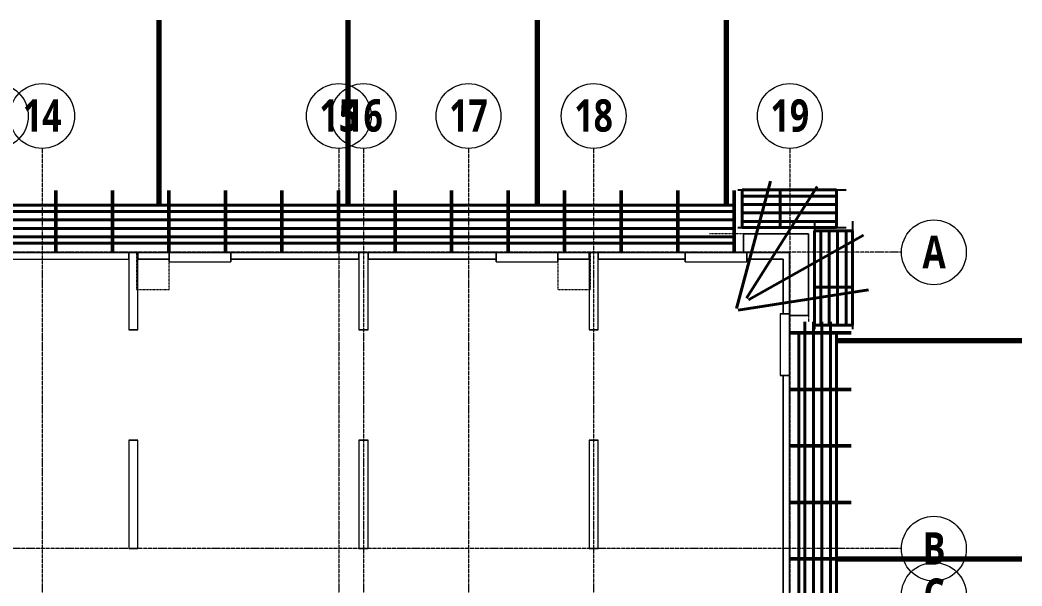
# Model space of a CAD drawing. Header units: millimetres. Extents: x -41779 to 122129, y -6962 to 59838.
# Drawn here: x 48065 to 80498, y 41072 to 59406 of the extents above; entities that cross this region are included whole.
import ezdxf

# ---------------------------------------------------------------- set-up
doc = ezdxf.new("R2010")
doc.units = ezdxf.units.MM
doc.linetypes.add('Dash', pattern=[6.35, 3.175, -3.175])
doc.linetypes.add('Grid Line', pattern=[10, 8, -1, 0, -1])
for name, color, linetype, lineweight in [('A-DETL', 90, 'Continuous', 5), ('A-DETL-HDLN', 90, 'Dash', 5), ('A-FLOR', 192, 'Continuous', 5), ('A-WALL', 113, 'Continuous', 15), ('S-BEAM', 12, 'Continuous', 15), ('S-GRID', 1, 'Continuous', 5), ('S-GRID-IDEN', 1, 'Continuous', 9)]:
    doc.layers.add(name, color=color, linetype=linetype, lineweight=lineweight)
doc.styles.add('Roboto_B', font='Roboto-Bold.ttf', dxfattribs={"width": 0.8, "height": 1050})

# ---------------------------------------------------------------- blocks, each defined once
blk = doc.blocks.new('BMS-SUPPER STRUCTURE_180317_rvt-1-Level 2 -  FRAME')
at = {"layer": 'A-FLOR', "color": 9}
for p, q in [((71483, 51871), (71483, 52481)), ((71483, 52481), (73583, 52481)), ((73583, 52481), (73583, 49831)), ((47443, 51871), (51583, 51871)), ((51583, 51871), (51883, 51871)), ((51883, 51871), (52893, 51871)), ((52893, 51871), (54893, 51871)), ((54893, 51871), (59033, 51871)), ((59033, 51871), (59333, 51871)), ((59333, 51871), (63473, 51871)), ((63473, 51871), (65473, 51871)), ((65473, 51871), (66483, 51871)), ((66483, 51871), (66783, 51871)), ((66783, 51871), (69593, 51871)), ((69593, 51871), (71593, 51871)), ((71593, 51871), (71483, 51871)), ((71483, 51871), (71593, 51871)), ((71593, 51871), (72973, 51871)), ((71593, 51871), (72973, 51871)), ((72973, 51871), (72973, 49891)), ((72973, 51871), (72973, 49891)), ((72973, 49891), (72973, 47891)), ((72973, 49831), (72973, 49891)), ((72973, 49891), (72973, 49831)), ((73583, 49831), (72973, 49831)), ((72973, 47891), (72973, 40816))]:
    blk.add_line(p, q, dxfattribs=at)
at = {"layer": 'A-FLOR', "color": 55}
for p, q in [((73583, 52481), (71483, 52481)), ((71483, 52481), (71483, 51871)), ((73583, 49831), (73583, 52481)), ((51583, 51871), (47443, 51871)), ((52893, 51871), (51883, 51871)), ((59033, 51871), (54893, 51871)), ((63473, 51871), (59333, 51871)), ((66483, 51871), (65473, 51871)), ((69593, 51871), (66783, 51871)), ((72973, 51871), (71593, 51871)), ((72973, 49891), (72973, 51871)), ((72973, 49831), (73583, 49831)), ((72973, 40816), (72973, 47891))]:
    blk.add_line(p, q, dxfattribs=at)
at = {"layer": 'A-FLOR', "color": 43}
for p, q in [((51883, 51871), (51583, 51871)), ((54893, 51871), (52893, 51871)), ((59333, 51871), (59033, 51871)), ((65473, 51871), (63473, 51871)), ((66783, 51871), (66483, 51871)), ((71593, 51871), (69593, 51871)), ((72973, 47891), (72973, 49891))]:
    blk.add_line(p, q, dxfattribs=at)
at = {"layer": 'A-FLOR', "color": 50}
for p, q in [((72973, 51871), (71593, 51871)), ((72973, 49891), (72973, 51871))]:
    blk.add_line(p, q, dxfattribs=at)
at = {"layer": 'A-WALL', "color": 8, "lineweight": 18}
for p, q in [((51883, 51871), (51583, 51871)), ((51583, 51871), (51583, 49371)), ((51883, 49371), (51883, 51871)), ((54893, 51871), (52893, 51871)), ((52893, 51871), (52893, 51571)), ((52893, 51571), (54893, 51571)), ((54893, 51571), (54893, 51871)), ((59333, 51871), (59033, 51871)), ((59033, 51871), (59033, 49371)), ((59333, 49371), (59333, 51871)), ((65473, 51871), (63473, 51871)), ((63473, 51871), (63473, 51571)), ((63473, 51571), (65473, 51571)), ((65473, 51571), (65473, 51871)), ((66783, 51871), (66483, 51871)), ((66483, 51871), (66483, 49371)), ((66783, 49371), (66783, 51871)), ((71593, 51871), (69593, 51871)), ((69593, 51871), (69593, 51571)), ((69593, 51571), (71593, 51571)), ((71593, 51571), (71593, 51871)), ((72673, 49891), (72673, 47891)), ((72973, 49891), (72673, 49891)), ((72973, 47891), (72973, 49891)), ((51583, 49371), (51883, 49371)), ((59033, 49371), (59333, 49371)), ((66483, 49371), (66783, 49371)), ((72673, 47891), (72973, 47891)), ((51883, 45791), (51583, 45791)), ((51583, 45791), (51583, 42291)), ((51883, 42291), (51883, 45791)), ((59333, 45791), (59033, 45791)), ((59033, 45791), (59033, 42291)), ((59333, 42291), (59333, 45791)), ((66783, 45791), (66483, 45791)), ((66483, 45791), (66483, 42291)), ((66783, 42291), (66783, 45791)), ((51583, 42291), (51883, 42291)), ((59033, 42291), (59333, 42291)), ((66483, 42291), (66783, 42291))]:
    blk.add_line(p, q, dxfattribs=at)
at = {"layer": 'A-WALL', "color": 253, "lineweight": 13}
for p, q in [((51583, 51871), (51883, 51871)), ((51583, 51871), (51583, 49371)), ((51883, 49371), (51883, 51871)), ((52893, 51571), (52893, 51871)), ((54893, 51871), (52893, 51871)), ((52893, 51571), (54893, 51571)), ((54893, 51871), (54893, 51571)), ((59033, 51871), (59333, 51871)), ((59033, 51871), (59033, 49371)), ((59333, 49371), (59333, 51871)), ((63473, 51571), (63473, 51871)), ((65473, 51871), (63473, 51871)), ((63473, 51571), (65473, 51571)), ((65473, 51871), (65473, 51571)), ((66483, 51871), (66783, 51871)), ((66483, 51871), (66483, 49371)), ((66783, 49371), (66783, 51871)), ((69593, 51571), (69593, 51871)), ((71593, 51871), (69593, 51871)), ((69593, 51571), (71593, 51571)), ((71593, 51871), (71593, 51571)), ((72673, 49891), (72673, 47891)), ((72673, 49891), (72973, 49891)), ((72973, 47891), (72973, 49891)), ((51883, 49371), (51583, 49371)), ((59333, 49371), (59033, 49371)), ((66783, 49371), (66483, 49371)), ((72973, 47891), (72673, 47891)), ((51583, 45791), (51883, 45791)), ((51583, 45791), (51583, 42291)), ((51883, 42291), (51883, 45791)), ((59033, 45791), (59333, 45791)), ((59033, 45791), (59033, 42291)), ((59333, 42291), (59333, 45791)), ((66483, 45791), (66783, 45791)), ((66483, 45791), (66483, 42291)), ((66783, 42291), (66783, 45791)), ((51883, 42291), (51583, 42291)), ((59333, 42291), (59033, 42291)), ((66783, 42291), (66483, 42291))]:
    blk.add_line(p, q, dxfattribs=at)
at = {"layer": 'S-BEAM', "color": 135, "lineweight": 13}
for p, q in [((51583, 51871), (47443, 51871)), ((47443, 51661), (51583, 51661)), ((52893, 51871), (51883, 51871)), ((51883, 51661), (52893, 51661)), ((59033, 51871), (54893, 51871)), ((54893, 51661), (59033, 51661)), ((63473, 51871), (59333, 51871)), ((59333, 51661), (63473, 51661)), ((66483, 51871), (65473, 51871)), ((65473, 51661), (66483, 51661)), ((69593, 51871), (66783, 51871)), ((66783, 51661), (69593, 51661)), ((72973, 51871), (71593, 51871)), ((71593, 51661), (72763, 51661)), ((72763, 51661), (72763, 49891)), ((72973, 51661), (72973, 51871)), ((72973, 49891), (72973, 51661)), ((72763, 47891), (72763, 40816)), ((72973, 40816), (72973, 47891))]:
    blk.add_line(p, q, dxfattribs=at)
at = {"layer": 'S-BEAM', "color": 254, "lineweight": 13}
for p, q in [((47443, 51871), (51583, 51871)), ((47443, 51661), (51583, 51661)), ((52893, 51871), (51883, 51871)), ((52893, 51661), (51883, 51661)), ((54893, 51871), (54893, 51661)), ((59033, 51871), (54893, 51871)), ((59033, 51661), (54893, 51661)), ((63473, 51871), (59333, 51871)), ((63473, 51661), (59333, 51661)), ((63473, 51661), (63473, 51871)), ((66483, 51871), (65473, 51871)), ((66483, 51661), (65473, 51661)), ((69593, 51871), (66783, 51871)), ((69593, 51661), (66783, 51661)), ((72763, 51661), (71593, 51661)), ((72763, 49891), (72763, 51661)), ((72973, 47891), (72763, 47891)), ((72763, 40816), (72763, 47891)), ((72973, 40816), (72973, 47891))]:
    blk.add_line(p, q, dxfattribs=at)
at = {"layer": 'S-BEAM', "color": 253, "lineweight": 13}
for p, q in [((51583, 51661), (51583, 51871)), ((51883, 51871), (51883, 51661)), ((52893, 51871), (52893, 51661)), ((54893, 51661), (54893, 51871)), ((59033, 51661), (59033, 51871)), ((59333, 51871), (59333, 51661)), ((63473, 51871), (63473, 51661)), ((65473, 51661), (65473, 51871)), ((66483, 51661), (66483, 51871)), ((66783, 51871), (66783, 51661)), ((69593, 51871), (69593, 51661)), ((71593, 51661), (71593, 51871)), ((72973, 49891), (72763, 49891)), ((72763, 47891), (72973, 47891))]:
    blk.add_line(p, q, dxfattribs=at)
at = {"layer": 'S-BEAM', "color": 10, "lineweight": 13}
for p, q in [((51583, 51871), (51583, 51661)), ((51883, 51661), (51883, 51871)), ((52893, 51661), (52893, 51871)), ((59033, 51871), (59033, 51661)), ((59333, 51661), (59333, 51871)), ((65473, 51871), (65473, 51661)), ((66483, 51871), (66483, 51661)), ((66783, 51661), (66783, 51871)), ((69593, 51661), (69593, 51871)), ((71593, 51871), (71593, 51661)), ((72973, 51871), (71593, 51871)), ((72973, 51871), (72973, 51661)), ((72973, 49891), (72973, 51661)), ((72763, 49891), (72973, 49891))]:
    blk.add_line(p, q, dxfattribs=at)
blk = doc.blocks.new('Grid - Circle-565542-Level 2 -  FRAME')
at = {"layer": 'S-GRID-IDEN'}
blk.add_circle((0, 0), 3.5, dxfattribs=at)

msp = doc.modelspace()

# ---------------------------------------------------------------- linework, layer by layer
at = {"layer": 'A-DETL', "lineweight": 70}
for p, q in [((52567, 53406), (52567, 59406)), ((58689, 53406), (58689, 59406)), ((64811, 53406), (64811, 59406)), ((70933, 53406), (70933, 59406)), ((74498, 49021), (80498, 49021)), ((74498, 41951), (80498, 41951))]:
    msp.add_line(p, q, dxfattribs=at)
at = {"layer": 'A-DETL', "lineweight": 40}
for p, q in [((71260, 50056), (72363, 54181)), ((71443, 52681), (71443, 53906)), ((72668, 53906), (71443, 53906)), ((73865, 54011), (71586, 50400)), ((72668, 52681), (72668, 53906)), ((74498, 53906), (72668, 53906)), ((74498, 52681), (74498, 53906)), ((74498, 53705), (71498, 53705)), ((51183, 53205), (47183, 53205)), ((49223, 53406), (47393, 53406)), ((51053, 53406), (49223, 53406)), ((52883, 53406), (51053, 53406)), ((55183, 53205), (51183, 53205)), ((54713, 53406), (52883, 53406)), ((56543, 53406), (54713, 53406)), ((59183, 53205), (55183, 53205)), ((58373, 53406), (56543, 53406)), ((60203, 53406), (58373, 53406)), ((63183, 53205), (59183, 53205)), ((62033, 53406), (60203, 53406)), ((63863, 53406), (62033, 53406)), ((67183, 53205), (63183, 53205)), ((65693, 53406), (63863, 53406)), ((67523, 53406), (65693, 53406)), ((71183, 53205), (67183, 53205)), ((69353, 53406), (67523, 53406)), ((71183, 53406), (69353, 53406)), ((74498, 53430), (71498, 53430)), ((51183, 52930), (47183, 52930)), ((55183, 52930), (51183, 52930)), ((59183, 52930), (55183, 52930)), ((63183, 52930), (59183, 52930)), ((67183, 52930), (63183, 52930)), ((71183, 52930), (67183, 52930)), ((74498, 53155), (71498, 53155)), ((74498, 52880), (71498, 52880)), ((51183, 52655), (47183, 52655)), ((55183, 52655), (51183, 52655)), ((59183, 52655), (55183, 52655)), ((63183, 52655), (59183, 52655)), ((67183, 52655), (63183, 52655)), ((71183, 52655), (67183, 52655)), ((72668, 52681), (71443, 52681)), ((74498, 52681), (72668, 52681)), ((75008, 52581), (73783, 52581)), ((73783, 52581), (73783, 50751)), ((75008, 52581), (75008, 50751)), ((51183, 52380), (47183, 52380)), ((55183, 52380), (51183, 52380)), ((59183, 52380), (55183, 52380)), ((63183, 52380), (59183, 52380)), ((67183, 52380), (63183, 52380)), ((71183, 52380), (67183, 52380)), ((71642, 50341), (75364, 52433)), ((73982, 52526), (73982, 49526)), ((74257, 52526), (74257, 49526)), ((74532, 52526), (74532, 49526)), ((74807, 52526), (74807, 49526)), ((49223, 52181), (47393, 52181)), ((51053, 52181), (49223, 52181)), ((52883, 52181), (51053, 52181)), ((54713, 52181), (52883, 52181)), ((56543, 52181), (54713, 52181)), ((58373, 52181), (56543, 52181)), ((60203, 52181), (58373, 52181)), ((62033, 52181), (60203, 52181)), ((63863, 52181), (62033, 52181)), ((65693, 52181), (63863, 52181)), ((67523, 52181), (65693, 52181)), ((69353, 52181), (67523, 52181)), ((71183, 52181), (69353, 52181)), ((71307, 50004), (75526, 50664)), ((75008, 50751), (73783, 50751)), ((73783, 50751), (73783, 49526)), ((75008, 50751), (75008, 49526)), ((73472, 46631), (73472, 49631)), ((73747, 46631), (73747, 49631)), ((74022, 46631), (74022, 49631)), ((74297, 46631), (74297, 49631)), ((75008, 49526), (73783, 49526)), ((73273, 47441), (73273, 49271)), ((74498, 47441), (74498, 49271)), ((73273, 45611), (73273, 47441)), ((74498, 45611), (74498, 47441)), ((73472, 42631), (73472, 46631)), ((73747, 42631), (73747, 46631)), ((74022, 42631), (74022, 46631)), ((74297, 42631), (74297, 46631)), ((73273, 43781), (73273, 45611)), ((74498, 43781), (74498, 45611)), ((73273, 41951), (73273, 43781)), ((74498, 41951), (74498, 43781)), ((73472, 38631), (73472, 42631)), ((73747, 38631), (73747, 42631)), ((74022, 38631), (74022, 42631)), ((74297, 38631), (74297, 42631)), ((73273, 40121), (73273, 41951)), ((74498, 40121), (74498, 41951))]:
    msp.add_line(p, q, dxfattribs=at)
at = {"layer": 'A-DETL', "lineweight": 50}
for p, q in [((49223, 51881), (49223, 53881)), ((51053, 51881), (51053, 53881)), ((52883, 51881), (52883, 53881)), ((54713, 51881), (54713, 53881)), ((56543, 51881), (56543, 53881)), ((58373, 51881), (58373, 53881)), ((60203, 51881), (60203, 53881)), ((62033, 51881), (62033, 53881)), ((63863, 51881), (63863, 53881)), ((65693, 51881), (65693, 53881)), ((67523, 51881), (67523, 53881)), ((69353, 51881), (69353, 53881)), ((71183, 51881), (71183, 53881)), ((72973, 49271), (74973, 49271)), ((72973, 47441), (74973, 47441)), ((72973, 45611), (74973, 45611)), ((72973, 43781), (74973, 43781)), ((72973, 41951), (74973, 41951))]:
    msp.add_line(p, q, dxfattribs=at)
at = {"layer": 'A-DETL', "lineweight": 25}
for p, q in [((71303, 53906), (74803, 53906)), ((73783, 52894), (73783, 49394)), ((75008, 52894), (75008, 49394)), ((71303, 52681), (74803, 52681))]:
    msp.add_line(p, q, dxfattribs=at)
at = {"layer": 'A-DETL-HDLN'}
for p, q in [((73583, 52481), (70383, 52481)), ((73583, 52481), (73583, 49631)), ((52893, 51871), (51838, 51871)), ((51838, 51871), (51838, 50681)), ((52893, 50681), (52893, 51871)), ((65473, 51871), (65473, 50681)), ((66528, 51871), (65473, 51871)), ((66528, 50681), (66528, 51871)), ((51838, 50681), (52893, 50681)), ((65473, 50681), (66528, 50681))]:
    msp.add_line(p, q, dxfattribs=at)
at = {"layer": 'S-GRID', "linetype": 'Grid Line'}
for p, q in [((48783, 55247), (48783, -1908)), ((58383, 55247), (58383, -1908)), ((59183, 55247), (59183, -1908)), ((62583, 55247), (62583, -1908)), ((66633, 55247), (66633, -1908)), ((72983, 55247), (72983, -1908)), ((76597, 51881), (-26915, 51881)), ((76597, 42281), (-26915, 42281))]:
    msp.add_line(p, q, dxfattribs=at)

# ---------------------------------------------------------------- block references
at = {"lineweight": 5}
msp.add_blockref('BMS-SUPPER STRUCTURE_180317_rvt-1-Level 2 -  FRAME', (0, 0), dxfattribs=at)
at = {"layer": 'S-GRID-IDEN', "xscale": 299.9999999999997, "yscale": 299.9999999999997, "zscale": 299.9999999999997}
for p, rotation in [((47283, 56297), 180), ((48783, 56297), 180), ((58383, 56297), 180), ((59183, 56297), 180), ((62583, 56297), 180), ((66633, 56297), 180), ((72983, 56297), 180), ((77647, 51881), 90), ((77647, 42281), 90), ((77647, 40781), 90)]:
    msp.add_blockref('Grid - Circle-565542-Level 2 -  FRAME', p, dxfattribs=dict(at, rotation=rotation))

# ---------------------------------------------------------------- texts
at = {"layer": 'S-GRID-IDEN', "lineweight": 5, "char_height": 1050, "attachment_point": 2, "line_spacing_factor": 1.016846, "style": 'Roboto_B'}
for s, insert, width in [('14', (48783, 56839), 1615.01), ('15', (58383, 56839), 1615.01), ('16', (59183, 56839), 1615.01), ('17', (62583, 56839), 1615.01), ('18', (66633, 56839), 1615.01), ('19', (72983, 56839), 1615.01), ('\\fRoboto|b1|i0|c0|p2|;\\W.8;A', (77654, 52415), 900.17), ('\\fRoboto|b1|i0|c0|p2|;\\W.8;B', (77654, 42815), 900.17), ('\\fRoboto|b1|i0|c0|p2|;\\W.8;C', (77654, 41315), 900.17)]:
    msp.add_mtext(s, dxfattribs=dict(at, insert=insert, width=width))

doc.saveas('drawing.dxf')
